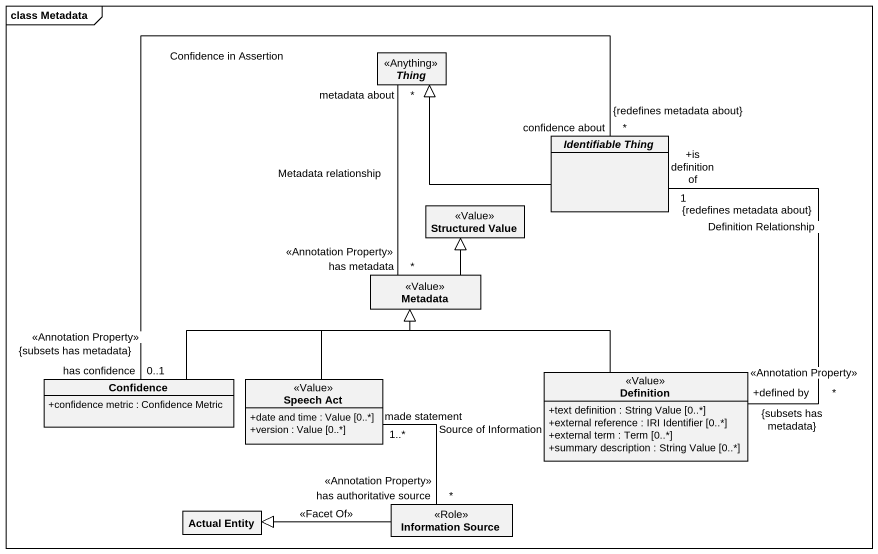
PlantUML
@startuml
mainframe class Metadata
hide circle
hide empty members
skinparam classAttributeIconSize 0
abstract class Thing <<Anything>>
abstract class "Identifiable Thing" as Identifiable_Thing
class "Structured Value" as Structured_Value <<Value>>
class Metadata <<Value>>
class Confidence {
  +confidence metric : Confidence Metric
}
class "Speech Act" as Speech_Act <<Value>> {
  +date and time : Value [0..*]
  +version : Value [0..*]
}
class Definition <<Value>> {
  +text definition : String Value [0..*]
  +external reference : IRI Identifier [0..*]
  +external term : Term [0..*]
  +summary description : String Value [0..*]
}
class "Actual Entity" as Actual_Entity
class "Information Source" as Information_Source <<Role>>
Identifiable_Thing -left-|> Thing
Metadata "has metadata\n<<Annotation Property>>\n*" -up- "metadata about\n*" Thing : Metadata relationship
Metadata -up-|> Structured_Value
Confidence "has confidence\n<<Annotation Property>>\n0..1\n{subsets has metadata}" -right- "confidence about\n*\n{redefines metadata about}" Identifiable_Thing : Confidence in Assertion
Confidence -right-|> Metadata
Speech_Act -up-|> Metadata
Definition "+defined by\n<<Annotation Property>>\n*\n{subsets has metadata}" -up- "+is definition of\n1\n{redefines metadata about}" Identifiable_Thing : Definition Relationship
Definition -left-|> Metadata
Information_Source "has authoritative source\n<<Annotation Property>>\n*" -up- "made statement\n1..*" Speech_Act : Source of Information
Information_Source -left-|> Actual_Entity : <<Facet Of>>
@enduml
